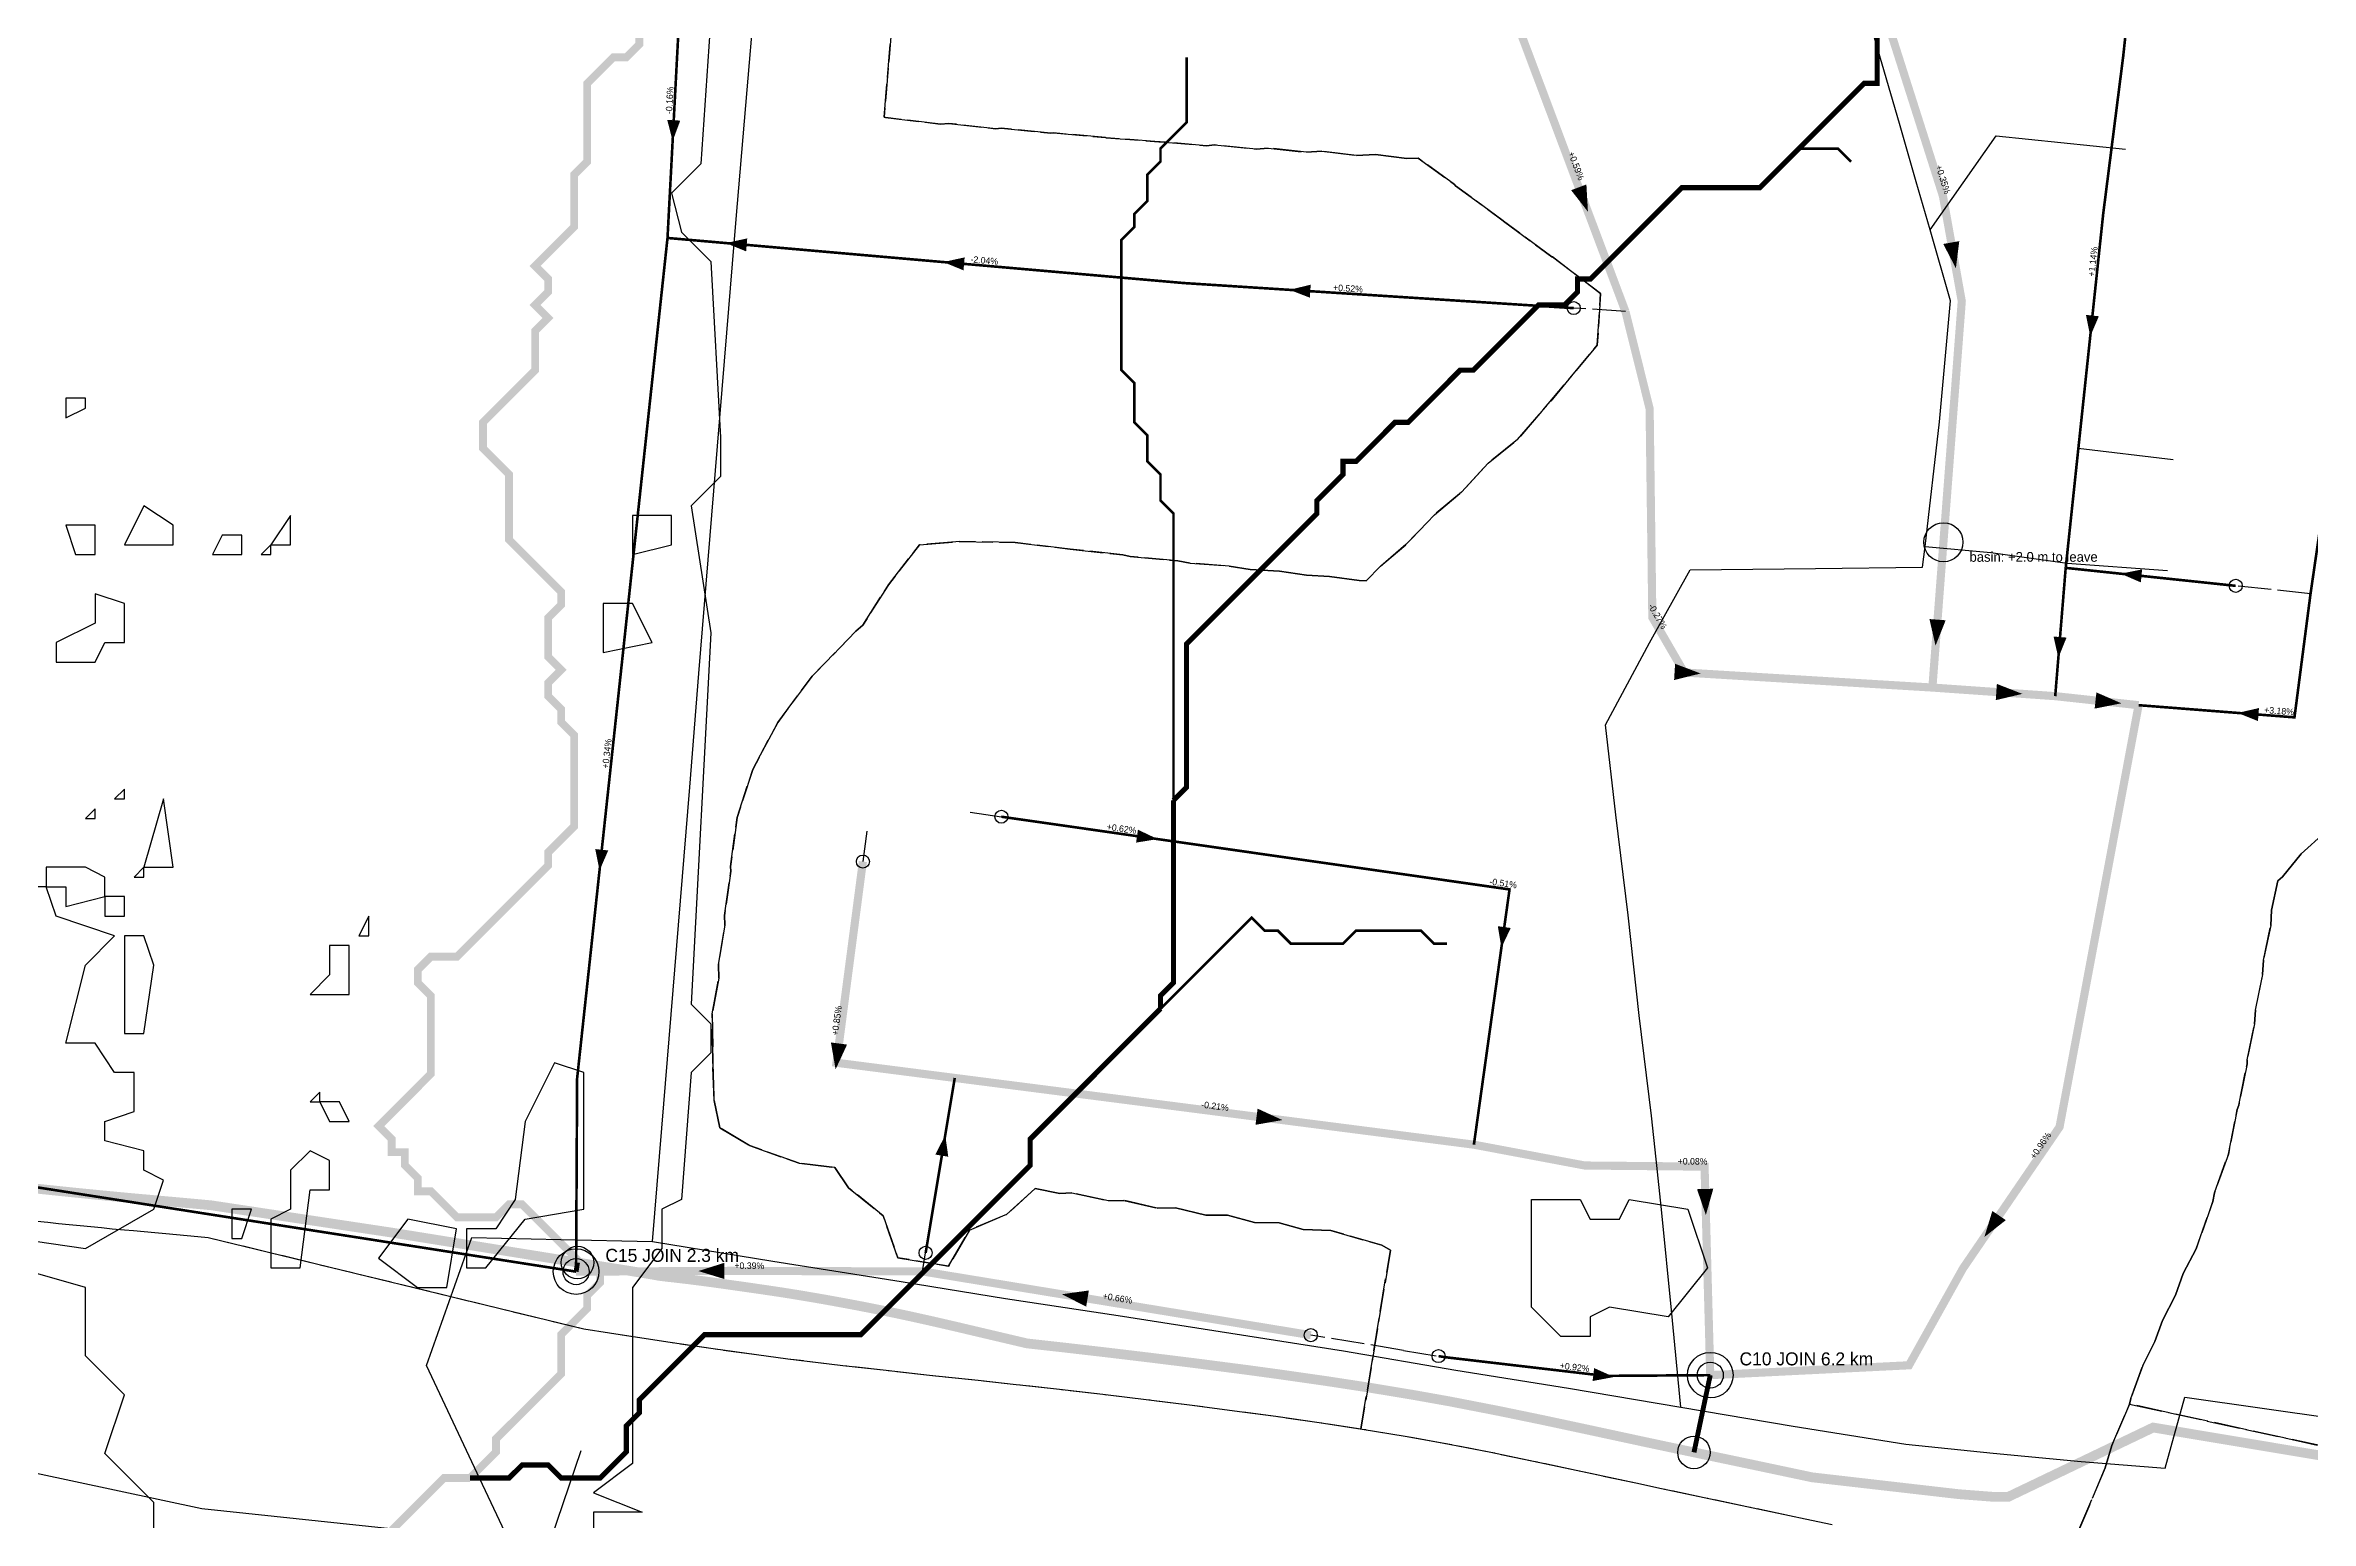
# Model space of a CAD drawing. Header units: metres. Extents: x 442821 to 452274, y 2561971 to 2571293.
# Drawn here: x 449750 to 450445, y 2567559 to 2568012 of the extents above; entities that cross this region are included whole.
import ezdxf
from ezdxf.enums import TextEntityAlignment as Align

# ---------------------------------------------------------------- set-up
doc = ezdxf.new("R2010")
doc.units = ezdxf.units.M
doc.header["$LTSCALE"] = 8
doc.linetypes.add('DASHDOT', pattern=[3.556, 2.54, -0.508, 0, -0.508])
doc.linetypes.add('DASHED', pattern=[1.524, 1.27, -0.254])
for name, color, linetype in [('A_ARROWS', 7, 'Continuous'), ('A_BASINS', 1, 'Continuous'), ('A_BRANCH', 7, 'Continuous'), ('A_BUILT_2006', 252, 'Continuous'), ('A_CATCHMENTS', 7, 'Continuous'), ('A_ENVELOPE', 3, 'Continuous'), ('A_GRADIENT', 8, 'Continuous'), ('A_HEAD_GAP', 8, 'Continuous'), ('A_HEADS', 8, 'Continuous'), ('A_JOIN_LINK', 6, 'Continuous'), ('A_LATERAL', 7, 'Continuous'), ('A_MAIN_PIPE', 5, 'Continuous'), ('A_OUTLET_LABEL', 7, 'Continuous'), ('A_OUTLETS', 7, 'Continuous'), ('A_STREAMS', 5, 'Continuous'), ('A_SUBMAIN', 7, 'Continuous'), ('A_WADI', 4, 'Continuous')]:
    doc.layers.add(name, color=color, linetype=linetype)

msp = doc.modelspace()

# ---------------------------------------------------------------- linework, layer by layer
at = {"layer": 'A_ARROWS', "color": 2}
for points in [[(449942.12, 2567982.98), (449940.46, 2567989.47), (449944.45, 2567989.26)], [(449958.47, 2567951.66), (449965.02, 2567953.1), (449964.68, 2567949.11)], [(450025.22, 2567945.83), (450031.77, 2567947.27), (450031.42, 2567943.29)], [(450131.5, 2567937.3), (450138.02, 2567938.89), (450137.76, 2567934.9)], [(449919.67, 2567759.04), (449918.36, 2567765.62), (449922.34, 2567765.19)], [(449950.02, 2567636.06), (449958.01, 2567638.6), (449958.03, 2567633.6)], [(450061.6, 2567628.93), (450069.9, 2567630.1), (450069.09, 2567625.16)]]:
    msp.add_solid(points, dxfattribs=at)
at = {"layer": 'A_ARROWS', "color": 4}
for points in [[(450223.14, 2567961.28), (450217.98, 2567967.89), (450222.66, 2567969.65)], [(450336.1, 2567943.94), (450332.23, 2567951.38), (450337.15, 2567952.26)], [(450377.35, 2567923.03), (450376.04, 2567929.61), (450380.01, 2567929.19)], [(450386.72, 2567850.15), (450393.29, 2567851.47), (450392.88, 2567847.49)], [(450329.86, 2567828.06), (450327.98, 2567836.23), (450332.96, 2567835.85)], [(450367.56, 2567824.32), (450366.09, 2567830.86), (450370.08, 2567830.54)], [(450257.73, 2567819.52), (450249.59, 2567817.51), (450249.89, 2567822.5)], [(450356.5, 2567813.26), (450348.35, 2567811.33), (450348.69, 2567816.32)], [(450386.93, 2567810.36), (450378.71, 2567808.74), (450379.25, 2567813.71)], [(450422.62, 2567807.41), (450429.16, 2567808.91), (450428.85, 2567804.92)], [(450091.03, 2567768.68), (450084.41, 2567767.6), (450084.97, 2567771.56)], [(450196.56, 2567735.32), (450195.46, 2567741.93), (450199.43, 2567741.38)], [(449992.15, 2567697.98), (449990.71, 2567706.24), (449995.67, 2567705.59)], [(450129.33, 2567682.42), (450121.07, 2567680.96), (450121.71, 2567685.92)], [(450025.82, 2567677.81), (450026.74, 2567671.17), (450022.79, 2567671.83)], [(450259.34, 2567653.26), (450256.62, 2567661.19), (450261.62, 2567661.33)], [(450344.85, 2567646.5), (450347.3, 2567654.51), (450351.43, 2567651.69)], [(450231.16, 2567603.54), (450224.57, 2567602.3), (450225.04, 2567606.27)]]:
    msp.add_solid(points, dxfattribs=at)
at = {"layer": 'A_BASINS', "color": 1}
msp.add_circle((450332.28, 2567859.82), 6, dxfattribs=at)
at = {"layer": 'A_BRANCH', "color": 2, "const_width": 0.8}
msp.add_lwpolyline([(450218.77, 2567931.69), (450099.03, 2567939.39), (450080.01, 2567941.05)], dxfattribs=at)
at = {"layer": 'A_BRANCH', "color": 4, "const_width": 0.8}
for points in [[(450422.01, 2567846.43), (450369.82, 2567851.94)], [(450177.27, 2567609.94), (450179.15, 2567609.63), (450228.4, 2567603.87), (450260.69, 2567604.1)]]:
    msp.add_lwpolyline(points, dxfattribs=at)
at = {"layer": 'A_BRANCH', "color": 2, "linetype": 'DASHED', "const_width": 0.8}
msp.add_lwpolyline([(449253.05, 2567742.24), (449293.53, 2567735.74), (449695.92, 2567669.75), (449912.47, 2567635.88)], dxfattribs=at)
at = {"layer": 'A_BRANCH', "color": 4, "linetype": 'DASHED', "const_width": 0.8}
msp.add_lwpolyline([(450019.8, 2567641.65), (450028.73, 2567695.35)], dxfattribs=at)
at = {"layer": 'A_BUILT_2006', "color": 252}
for points in [[(449964.58, 2567993.91), (449967.6, 2568028.78)], [(450318.75, 2567988.32), (450310.86, 2568015.68)], [(449961.62, 2567959.04), (449964.58, 2567993.91)], [(450328.23, 2567955.77), (450323.95, 2567970.43), (450318.75, 2567988.32)], [(450328.23, 2567955.77), (450348.43, 2567984.59)], [(450348.43, 2567984.59), (450388.18, 2567980.52)], [(449958.76, 2567924.15), (449961.62, 2567959.04)], [(450334.44, 2567933.92), (450328.23, 2567955.77)], [(450331.06, 2567896.73), (450334.44, 2567933.92)], [(449955.91, 2567889.27), (449958.76, 2567924.15)], [(450326.7, 2567858.47), (450331.06, 2567896.73)], [(449953.05, 2567854.39), (449955.91, 2567889.27)], [(450370.31, 2567853.43), (450373.66, 2567888.66)], [(450373.66, 2567888.66), (450402.85, 2567885.19)], [(450325.84, 2567852.19), (450326.7, 2567858.47)], [(450326.7, 2567858.47), (450346.83, 2567856.68)], [(450346.83, 2567856.68), (450370.31, 2567853.43)], [(449950.2, 2567819.5), (449953.05, 2567854.39)], [(450242.04, 2567828.89), (450254.48, 2567851.3)], [(450254.48, 2567851.3), (450292.96, 2567851.72)], [(450292.96, 2567851.72), (450325.84, 2567852.19)], [(450370.31, 2567853.43), (450401.06, 2567851.09)], [(450228.54, 2567803.78), (450242.04, 2567828.89)], [(449947.35, 2567784.62), (449950.2, 2567819.5)], [(450231.7, 2567776.08), (450228.54, 2567803.78)], [(449944.49, 2567749.74), (449947.35, 2567784.62)], [(450235.53, 2567745.35), (450231.7, 2567776.08)], [(449941.64, 2567714.85), (449944.49, 2567749.74)], [(450238.89, 2567714.5), (450235.53, 2567745.35)], [(448909.88, 2567734.52), (449242.47, 2567681.75), (449797.56, 2567563.21), (450151.84, 2567525.63), (450277.59, 2567501.59), (450351.46, 2567477.13), (450410.56, 2567500.21), (450555.37, 2567467.62), (450565.02, 2567465.34)], [(449938.79, 2567679.97), (449941.64, 2567714.85)], [(450242.68, 2567683.76), (450238.89, 2567714.5)], [(450245.82, 2567653.93), (450244.04, 2567670.4), (450242.68, 2567683.76)], [(449935.93, 2567645.09), (449938.79, 2567679.97)], [(450248.76, 2567624.07), (450245.82, 2567653.93)], [(449866.5, 2567607.1), (449880.45, 2567646.34)], [(449880.45, 2567646.34), (449907.74, 2567645.72)], [(449907.74, 2567645.72), (449935.93, 2567645.09)], [(449935.93, 2567645.09), (449972.88, 2567639.13)], [(449972.88, 2567639.13), (450012.24, 2567632.9)], [(450012.24, 2567632.9), (450044.32, 2567627.63)], [(450044.32, 2567627.63), (450078.93, 2567622.37)], [(450078.93, 2567622.37), (450113.47, 2567616.99)], [(450251.65, 2567594.3), (450248.76, 2567624.07)], [(450113.47, 2567616.99), (450148.08, 2567611.54)], [(449882.87, 2567572.31), (449866.5, 2567607.1)], [(450148.08, 2567611.54), (450182.59, 2567605.66)], [(450182.59, 2567605.66), (450217.14, 2567600.12)], [(450217.14, 2567600.12), (450251.65, 2567594.3)], [(450251.65, 2567594.3), (450286.17, 2567588.47)], [(450400.37, 2567575.59), (450406.37, 2567597.31)], [(450406.37, 2567597.31), (450453.15, 2567590.74)], [(450286.17, 2567588.47), (450320.77, 2567582.87)], [(449899.25, 2567537.53), (449914.08, 2567580.99)], [(450320.77, 2567582.87), (450347.58, 2567580.17)], [(450347.58, 2567580.17), (450374.56, 2567577.56)], [(450374.56, 2567577.56), (450400.37, 2567575.59)], [(449899.25, 2567537.53), (449882.87, 2567572.31)]]:
    msp.add_lwpolyline(points, dxfattribs=at)
at = {"layer": 'A_CATCHMENTS', "color": 2, "linetype": 'DASHED'}
msp.add_lwpolyline([(450014.43, 2568078.27), (450007.04, 2567990.36), (450007.51, 2567990.21), (450024.4, 2567988.17), (450026.92, 2567988.37), (450041.34, 2567986.78), (450042.96, 2567986.93), (450058.28, 2567985.4), (450059.01, 2567985.47), (450075.06, 2567984.05), (450075.23, 2567984), (450091.4, 2567982.73), (450091.84, 2567982.78), (450106.07, 2567981.55), (450108.5, 2567981.78), (450121.25, 2567980.53), (450124.96, 2567980.83), (450136.68, 2567979.54), (450141.41, 2567979.87), (450152.1, 2567978.56), (450157.87, 2567978.89), (450167.52, 2567977.59), (450171.04, 2567977.75), (450182.13, 2567969.66), (450182.47, 2567969.27), (450197.14, 2567958.52), (450197.26, 2567958.36), (450212.04, 2567947.44), (450212.22, 2567947.41), (450227.03, 2567936.2), (450226.01, 2567920.33), (450209.32, 2567900.32), (450208.99, 2567900.08), (450201.55, 2567891.32), (450192.48, 2567884.07), (450184.35, 2567875.2), (450175.98, 2567868.23), (450167.26, 2567859.08), (450159.48, 2567852.46), (450155.06, 2567847.94), (450152.93, 2567848.04), (450143.79, 2567849.34), (450136.75, 2567849.71), (450128.41, 2567850.94), (450119.42, 2567851.45), (450113.02, 2567852.51), (450100.98, 2567853.41), (450097.18, 2567854.11), (450082.56, 2567855.46), (450080.33, 2567855.92), (450064.2, 2567857.71), (450064.16, 2567857.71), (450047.31, 2567859.73), (450030.28, 2567860.04), (450017.93, 2567859.03), (450008.34, 2567846.69), (450000.52, 2567834.32), (449998.32, 2567832.49), (449984.92, 2567818.66), (449974.37, 2567804.51), (449966.7, 2567790.07), (449961.88, 2567775.31), (449959.93, 2567760.25), (449960.02, 2567758.78), (449958.03, 2567745.19), (449958.15, 2567742.39), (449956.15, 2567730.12), (449956.27, 2567726.02), (449954.29, 2567715.05), (449954.48, 2567700.16), (449954.43, 2567699.76), (449954.83, 2567688.39), (449956.65, 2567680.04), (449965.74, 2567674.6), (449980.95, 2567669.14), (449991.88, 2567667.83), (449996.13, 2567661.64), (450006.74, 2567653.02), (450011.26, 2567640.14), (450026.77, 2567637.56), (450033.23, 2567648.61), (450044.67, 2567653.43), (450053.44, 2567661.39), (450061.03, 2567659.88), (450064.7, 2567660.05), (450075.97, 2567657.63), (450080.61, 2567657.77), (450090.9, 2567655.41), (450096.52, 2567655.48), (450105.84, 2567653.19), (450112.43, 2567653.18), (450120.78, 2567651), (450128.33, 2567650.85), (450135.72, 2567648.81), (450144.23, 2567648.52), (450159.85, 2567643.98), (450162.48, 2567642.5), (450153.45, 2567587.51), (450140.59, 2567589.48), (450127.34, 2567591.38), (450117.01, 2567592.78), (450100.79, 2567594.88), (450087.51, 2567596.53), (450074.22, 2567598.12), (450060.92, 2567599.65), (450048.67, 2567601.02), (450047.62, 2567601.14), (450035.87, 2567602.43), (450021.01, 2567604.03), (450007.7, 2567605.48), (449994.4, 2567606.98), (449977.47, 2567609.04), (449967.84, 2567610.3), (449954.58, 2567612.15), (449941.34, 2567614.09), (449922.76, 2567616.95), (449914.88, 2567618.2), (449799.53, 2567646.28), (449796.35, 2567646.58), (449793.06, 2567646.89), (449789.76, 2567647.18), (449786.47, 2567647.48), (449783.18, 2567647.77), (449779.9, 2567648.07), (449776.6, 2567648.36), (449773.78, 2567648.62), (449770.03, 2567648.97), (449766.74, 2567649.29), (449763.45, 2567649.61), (449760.18, 2567649.93), (449756.88, 2567650.27), (449753.6, 2567650.6), (449750.31, 2567650.94), (449747.03, 2567651.28)], dxfattribs=at)
at = {"layer": 'A_CATCHMENTS', "color": 4, "linetype": 'DASHED'}
for points in [[(450298.09, 2567558.12), (450289.8, 2567559.9), (450285, 2567560.93), (450271.9, 2567563.69), (450258.8, 2567566.45), (450245.71, 2567569.21), (450237.82, 2567570.89), (450219.54, 2567574.83), (450206.45, 2567577.63), (450193.34, 2567580.34), (450178.34, 2567583.25), (450167.03, 2567585.27), (450153.82, 2567587.46), (450153.45, 2567587.51), (450162.48, 2567642.5), (450159.85, 2567643.98), (450144.23, 2567648.52), (450135.72, 2567648.81), (450135.72, 2567648.81), (450128.33, 2567650.85), (450120.78, 2567651), (450112.43, 2567653.18), (450105.84, 2567653.19), (450096.52, 2567655.48), (450090.9, 2567655.41), (450080.61, 2567657.77), (450075.97, 2567657.63), (450064.7, 2567660.05), (450061.03, 2567659.88), (450053.44, 2567661.39), (450044.67, 2567653.43), (450033.23, 2567648.61), (450026.77, 2567637.56), (450011.26, 2567640.14), (450006.74, 2567653.02), (449996.13, 2567661.64), (449991.88, 2567667.83), (449980.95, 2567669.14), (449965.74, 2567674.6), (449956.65, 2567680.04), (449954.83, 2567688.39), (449954.43, 2567699.76), (449954.48, 2567700.16), (449954.29, 2567715.05), (449956.27, 2567726.02), (449956.15, 2567730.12), (449958.15, 2567742.39), (449958.03, 2567745.19), (449960.02, 2567758.78), (449959.93, 2567760.25), (449961.88, 2567775.31), (449966.7, 2567790.07), (449974.37, 2567804.51), (449984.92, 2567818.66), (449998.32, 2567832.49), (450000.52, 2567834.32), (450008.34, 2567846.69), (450017.93, 2567859.03), (450030.28, 2567860.04), (450047.31, 2567859.73), (450064.16, 2567857.71), (450064.2, 2567857.71), (450080.33, 2567855.92), (450082.56, 2567855.46), (450097.18, 2567854.11), (450100.98, 2567853.41), (450113.02, 2567852.51), (450119.42, 2567851.45), (450128.41, 2567850.94), (450136.75, 2567849.71), (450143.79, 2567849.34), (450152.93, 2567848.04), (450155.06, 2567847.94), (450159.48, 2567852.46), (450167.26, 2567859.08), (450175.98, 2567868.23), (450184.35, 2567875.2), (450192.48, 2567884.07), (450201.55, 2567891.32), (450208.99, 2567900.08), (450209.32, 2567900.32), (450226.01, 2567920.33), (450227.03, 2567936.2), (450212.22, 2567947.41), (450212.04, 2567947.44), (450197.26, 2567958.36), (450197.14, 2567958.52), (450182.47, 2567969.27), (450182.13, 2567969.66), (450171.04, 2567977.75), (450167.52, 2567977.59), (450157.87, 2567978.89), (450152.1, 2567978.56), (450141.41, 2567979.87), (450136.68, 2567979.54), (450124.96, 2567980.83), (450121.25, 2567980.53), (450108.5, 2567981.78), (450106.07, 2567981.55), (450091.84, 2567982.78), (450091.4, 2567982.73), (450075.23, 2567984), (450075.06, 2567984.05), (450059.01, 2567985.47), (450058.28, 2567985.4), (450042.96, 2567986.93), (450041.34, 2567986.78), (450026.92, 2567988.37), (450024.4, 2567988.17), (450007.51, 2567990.21), (450007.04, 2567990.36), (450014.43, 2568078.27)], [(450449.42, 2567770.75), (450442.09, 2567764.16), (450436.36, 2567757.12), (450434.92, 2567755.82), (450433.03, 2567746.85), (450432.76, 2567742.18), (450430.54, 2567731.53), (450430.29, 2567727.08), (450428.05, 2567716.2), (450427.81, 2567711.98), (450425.55, 2567700.87), (450425.49, 2567699.64), (450422.94, 2567686.95), (450422.48, 2567685.65), (450419.77, 2567671.98), (450415.53, 2567660.04), (450415, 2567657.4), (450409.85, 2567642.9), (450405.9, 2567635.3), (450403.54, 2567628.69), (450399.52, 2567620.86), (450397.23, 2567614.47), (450393.47, 2567607.06), (450389.84, 2567596.97), (450389.44, 2567595.22), (450383.97, 2567582.47), (450381.94, 2567575.64), (450369.14, 2567545.34)]]:
    msp.add_lwpolyline(points, dxfattribs=at)
at = {"layer": 'A_CATCHMENTS', "color": 3, "linetype": 'DASHED'}
msp.add_lwpolyline([(450461.15, 2567579.56), (450389.44, 2567595.22), (450389.84, 2567596.97), (450393.47, 2567607.06), (450397.23, 2567614.47), (450399.52, 2567620.86), (450403.54, 2567628.69), (450405.9, 2567635.3), (450409.85, 2567642.9), (450415, 2567657.4), (450415.53, 2567660.04), (450419.77, 2567671.98), (450422.48, 2567685.65), (450422.94, 2567686.95), (450425.49, 2567699.64), (450425.55, 2567700.87), (450427.81, 2567711.98), (450428.05, 2567716.2), (450430.29, 2567727.08), (450430.54, 2567731.53), (450432.76, 2567742.18), (450433.03, 2567746.85), (450434.92, 2567755.82), (450436.36, 2567757.12), (450442.09, 2567764.16), (450449.42, 2567770.75)], dxfattribs=at)
at = {"layer": 'A_CATCHMENTS', "color": 1, "linetype": 'DASHED'}
msp.add_lwpolyline([(450369.14, 2567545.34), (450381.94, 2567575.64), (450381.94, 2567575.64), (450383.97, 2567582.47), (450389.44, 2567595.22), (450461.15, 2567579.56)], dxfattribs=at)
at = {"layer": 'A_ENVELOPE', "color": 3}
msp.add_lwpolyline([(450298.09, 2567558.12), (450289.8, 2567559.9), (450285, 2567560.93), (450271.9, 2567563.69), (450258.8, 2567566.45), (450245.71, 2567569.21), (450237.82, 2567570.89), (450219.54, 2567574.83), (450206.45, 2567577.63), (450193.34, 2567580.34), (450178.34, 2567583.25), (450167.03, 2567585.27), (450153.82, 2567587.46), (450140.59, 2567589.48), (450127.34, 2567591.38), (450117.01, 2567592.78), (450100.79, 2567594.88), (450087.51, 2567596.53), (450074.22, 2567598.12), (450060.92, 2567599.65), (450048.67, 2567601.02), (450047.62, 2567601.14), (450035.87, 2567602.43), (450021.01, 2567604.03), (450007.7, 2567605.48), (449994.4, 2567606.98), (449977.47, 2567609.04), (449967.84, 2567610.3), (449954.58, 2567612.15), (449941.34, 2567614.09), (449922.76, 2567616.95), (449914.88, 2567618.2), (449799.53, 2567646.28), (449796.35, 2567646.58), (449793.06, 2567646.89), (449789.76, 2567647.18), (449786.47, 2567647.48), (449783.18, 2567647.77), (449779.9, 2567648.07), (449776.6, 2567648.36), (449773.78, 2567648.62), (449770.03, 2567648.97), (449766.74, 2567649.29), (449763.45, 2567649.61), (449760.18, 2567649.93), (449756.88, 2567650.27), (449753.6, 2567650.6), (449750.31, 2567650.94), (449747.03, 2567651.28)], dxfattribs=at)
at = {"layer": 'A_HEAD_GAP', "color": 8, "linetype": 'DASHED'}
for points in [[(450234.65, 2567930.67), (450218.77, 2567931.69)], [(450444.99, 2567844), (450422.01, 2567846.43)], [(450033.5, 2567776.91), (450043.04, 2567775.55)], [(450001.73, 2567771.06), (450000.52, 2567761.78)], [(450018.85, 2567635.94), (450019.8, 2567641.65)], [(450166.46, 2567611.71), (450138.05, 2567616.38)], [(450166.46, 2567611.71), (450177.27, 2567609.94)]]:
    msp.add_lwpolyline(points, dxfattribs=at)
at = {"layer": 'A_HEADS', "color": 2}
for centre in [(450218.77, 2567931.69), (450138.05, 2567616.38)]:
    msp.add_circle(centre, 2, dxfattribs=at)
at = {"layer": 'A_HEADS', "color": 4}
for centre in [(450422.01, 2567846.43), (450043.04, 2567775.55), (450000.52, 2567761.78), (450019.8, 2567641.65), (450177.27, 2567609.94)]:
    msp.add_circle(centre, 2, dxfattribs=at)
at = {"layer": 'A_JOIN_LINK', "color": 6, "const_width": 1.5}
for points in [[(449912.47, 2567635.88), (449912.92, 2567638.68)], [(450260.69, 2567604.1), (450255.69, 2567580.39)]]:
    msp.add_lwpolyline(points, dxfattribs=at)
at = {"layer": 'A_JOIN_LINK', "color": 6}
for centre in [(449912.92, 2567638.68), (450255.69, 2567580.39)]:
    msp.add_circle(centre, 5, dxfattribs=at)
at = {"layer": 'A_LATERAL', "color": 4, "const_width": 0.8}
for points in [[(450423.08, 2568252.36), (450443.2, 2568188.3), (450454.1, 2568149.72), (450460.93, 2568121.02), (450463.09, 2568043), (450460.72, 2567951.95), (450444.99, 2567844)], [(450390.73, 2568039.5), (450387.48, 2568009.02), (450381.34, 2567960.67), (450369.82, 2567851.94)], [(450369.82, 2567851.94), (450366.6, 2567812.56)], [(450444.99, 2567844), (450440.06, 2567806.05), (450392.2, 2567809.79)], [(450043.04, 2567775.55), (450116.42, 2567765.04)]]:
    msp.add_lwpolyline(points, dxfattribs=at)
at = {"layer": 'A_LATERAL', "color": 2, "linetype": 'DASHDOT', "const_width": 0.8}
for points in [[(449945, 2568037.59), (449940.54, 2567953.23)], [(450080.01, 2567941.05), (449995.33, 2567948.44)]]:
    msp.add_lwpolyline(points, dxfattribs=at)
at = {"layer": 'A_LATERAL', "color": 2, "linetype": 'DASHED', "const_width": 0.8}
msp.add_lwpolyline([(449940.54, 2567953.23), (449925.61, 2567814.17), (449912.79, 2567695.21), (449912.47, 2567635.88)], dxfattribs=at)
at = {"layer": 'A_LATERAL', "color": 2, "const_width": 0.8}
msp.add_lwpolyline([(449995.33, 2567948.44), (449940.54, 2567953.23)], dxfattribs=at)
at = {"layer": 'A_LATERAL', "color": 4, "linetype": 'DASHDOT', "const_width": 0.8}
msp.add_lwpolyline([(450116.42, 2567765.04), (450199.06, 2567753.22), (450188.12, 2567674.86)], dxfattribs=at)
at = {"layer": 'A_MAIN_PIPE', "color": 5, "const_width": 3}
msp.add_lwpolyline([(450450.08, 2567579.08), (450396.66, 2567588.02), (450352.17, 2567566.73), (450351.52, 2567566.71), (450347.78, 2567566.73), (450336.98, 2567567.56), (450291.91, 2567572.74), (450287.7, 2567573.64), (450282.3, 2567574.78), (450274.58, 2567576.42), (450261.48, 2567579.17), (450248.41, 2567581.93), (450240.55, 2567583.6), (450222.27, 2567587.54), (450209.12, 2567590.35), (450195.89, 2567593.08), (450180.73, 2567596.03), (450169.23, 2567598.08), (450155.87, 2567600.29), (450142.43, 2567602.35), (450129.13, 2567604.25), (450118.72, 2567605.67), (450102.43, 2567607.78), (450089.08, 2567609.43), (450075.73, 2567611.03), (450062.39, 2567612.57), (450050.89, 2567613.85), (450032.5, 2567618.18), (450029.4, 2567618.91), (450026.3, 2567619.63), (450023.18, 2567620.35), (450020.04, 2567621.06), (450015.35, 2567622.1), (450013.74, 2567622.45), (450010.59, 2567623.12), (450007.43, 2567623.77), (450004.27, 2567624.41), (450001.11, 2567625.03), (449997.95, 2567625.64), (449994.78, 2567626.23), (449991.63, 2567626.81), (449988.45, 2567627.38), (449985.27, 2567627.93), (449982.09, 2567628.47), (449980.12, 2567628.8), (449975.71, 2567629.5), (449972.52, 2567629.98), (449969.34, 2567630.45), (449966.17, 2567630.91), (449963.01, 2567631.36), (449959.32, 2567631.88), (449956.7, 2567632.25), (449953.5, 2567632.69), (449950.33, 2567633.11), (449947.09, 2567633.52), (449942.56, 2567634.05), (449940.72, 2567634.25), (449939.76, 2567634.37), (449937.96, 2567634.59), (449934.68, 2567635.18), (449855.73, 2567647.89), (449800.47, 2567656.24), (449797.28, 2567656.54), (449793.97, 2567656.84), (449790.66, 2567657.14), (449787.36, 2567657.44), (449784.07, 2567657.73), (449780.79, 2567658.03), (449777.51, 2567658.32), (449774.7, 2567658.58), (449770.97, 2567658.93), (449767.7, 2567659.24), (449764.43, 2567659.56), (449761.17, 2567659.88), (449757.89, 2567660.21), (449754.61, 2567660.55), (449751.34, 2567660.89), (449748.06, 2567661.23), (449744.78, 2567661.57)], dxfattribs=at)
at = {"layer": 'A_OUTLETS', "color": 5}
for centre, radius in [((449912.47, 2567635.88), 7), ((449912.47, 2567635.88), 4), ((450260.69, 2567604.1), 7), ((450260.69, 2567604.1), 4)]:
    msp.add_circle(centre, radius, dxfattribs=at)
at = {"layer": 'A_STREAMS', "color": 5}
for points, const_width in [([(449931.88, 2568016.68), (449931.88, 2568012.68), (449927.88, 2568008.68), (449923.88, 2568008.68), (449919.88, 2568004.67), (449915.88, 2568000.67), (449915.88, 2567996.67), (449915.88, 2567992.67), (449915.88, 2567988.67), (449915.88, 2567984.67), (449915.88, 2567980.67), (449915.88, 2567976.66), (449911.88, 2567972.66), (449911.88, 2567968.66), (449911.88, 2567964.66), (449911.88, 2567960.66), (449911.88, 2567956.66), (449907.88, 2567952.66), (449903.88, 2567948.65), (449899.88, 2567944.65), (449903.88, 2567940.65), (449903.88, 2567936.65), (449899.88, 2567932.65), (449903.88, 2567928.65), (449899.88, 2567924.65), (449899.88, 2567920.64), (449899.88, 2567916.64), (449899.88, 2567912.64), (449895.88, 2567908.64), (449891.87, 2567904.64), (449887.87, 2567900.64), (449883.87, 2567896.64), (449883.87, 2567892.63), (449883.87, 2567888.63), (449887.87, 2567884.63), (449891.87, 2567880.63), (449891.87, 2567876.63), (449891.87, 2567872.63), (449891.87, 2567868.63), (449891.87, 2567864.62), (449891.87, 2567860.62), (449895.88, 2567856.62), (449899.88, 2567852.62), (449903.88, 2567848.62), (449907.88, 2567844.62), (449907.88, 2567840.62), (449903.88, 2567836.62), (449903.88, 2567832.61), (449903.88, 2567828.61), (449903.88, 2567824.61), (449907.88, 2567820.61), (449903.88, 2567816.61), (449903.88, 2567812.61), (449907.88, 2567808.61), (449907.88, 2567804.6), (449911.88, 2567800.6), (449911.88, 2567796.6), (449911.88, 2567792.6), (449911.88, 2567788.6), (449911.88, 2567784.6), (449911.88, 2567780.6), (449911.88, 2567776.59), (449911.88, 2567772.59), (449907.88, 2567768.59), (449903.88, 2567764.59), (449903.88, 2567760.59), (449899.88, 2567756.59), (449895.88, 2567752.59), (449891.87, 2567748.58), (449887.87, 2567744.58), (449883.87, 2567740.58), (449879.87, 2567736.58), (449875.87, 2567732.58), (449871.87, 2567732.58), (449867.87, 2567732.58), (449863.87, 2567728.58), (449863.87, 2567724.58), (449867.87, 2567720.57), (449867.87, 2567716.57), (449867.87, 2567712.57), (449867.87, 2567708.57), (449867.87, 2567704.57), (449867.87, 2567700.57), (449867.87, 2567696.57), (449863.87, 2567692.56), (449859.87, 2567688.56), (449855.87, 2567684.56), (449851.87, 2567680.56), (449855.87, 2567676.56), (449855.87, 2567672.56), (449859.87, 2567672.56), (449859.87, 2567668.56), (449863.87, 2567664.56), (449863.87, 2567660.55), (449867.87, 2567660.55), (449871.87, 2567656.55), (449875.87, 2567652.55), (449879.87, 2567652.55), (449883.87, 2567652.55), (449887.87, 2567652.55), (449891.87, 2567656.55), (449895.88, 2567656.55), (449899.88, 2567652.55), (449903.88, 2567648.55), (449907.88, 2567644.55), (449911.88, 2567640.55), (449915.88, 2567636.55), (449919.88, 2567636.55), (449919.88, 2567632.54), (449915.88, 2567628.54), (449915.88, 2567624.54), (449911.88, 2567620.54), (449907.88, 2567616.54), (449907.88, 2567612.54), (449907.88, 2567608.54), (449907.88, 2567604.53), (449903.88, 2567600.53), (449899.88, 2567596.53), (449895.88, 2567592.53), (449891.87, 2567588.53), (449887.87, 2567584.53), (449887.87, 2567580.53), (449883.87, 2567576.52), (449879.87, 2567572.52)], 2.4), ([(450311.93, 2568016.68), (450311.93, 2568012.68), (450311.93, 2568008.68), (450311.93, 2568004.67), (450311.93, 2568000.67), (450307.93, 2568000.67), (450303.93, 2567996.67), (450299.93, 2567992.67), (450295.93, 2567988.67), (450291.93, 2567984.67), (450287.93, 2567980.67)], 1.6), ([(450099.9, 2568008.68), (450099.9, 2568004.67), (450099.9, 2568000.67), (450099.9, 2567996.67), (450099.9, 2567992.67), (450099.9, 2567988.67), (450095.9, 2567984.67), (450091.9, 2567980.67), (450091.9, 2567976.66), (450087.9, 2567972.66), (450087.9, 2567968.66), (450087.9, 2567964.66), (450083.9, 2567960.66), (450083.9, 2567956.66), (450079.9, 2567952.66), (450079.9, 2567948.65), (450079.9, 2567944.65), (450079.9, 2567940.65), (450079.9, 2567936.65), (450079.9, 2567932.65), (450079.9, 2567928.65), (450079.9, 2567924.65), (450079.9, 2567920.64), (450079.9, 2567916.64), (450079.9, 2567912.64), (450083.9, 2567908.64), (450083.9, 2567904.64), (450083.9, 2567900.64), (450083.9, 2567896.64), (450087.9, 2567892.63), (450087.9, 2567888.63), (450087.9, 2567884.63), (450091.9, 2567880.63), (450091.9, 2567876.63), (450091.9, 2567872.63), (450095.9, 2567868.63), (450095.9, 2567864.62), (450095.9, 2567860.62), (450095.9, 2567856.62), (450095.9, 2567852.62), (450095.9, 2567848.62), (450095.9, 2567844.62), (450095.9, 2567840.62), (450095.9, 2567836.62), (450095.9, 2567832.61), (450095.9, 2567828.61), (450095.9, 2567824.61), (450095.9, 2567820.61), (450095.9, 2567816.61), (450095.9, 2567812.61), (450095.9, 2567808.61), (450095.9, 2567804.6), (450095.9, 2567800.6), (450095.9, 2567796.6), (450095.9, 2567792.6), (450095.9, 2567788.6), (450095.9, 2567784.6), (450095.9, 2567780.6)], 0.8), ([(450287.93, 2567980.67), (450283.93, 2567976.66), (450279.93, 2567972.66), (450275.93, 2567968.66), (450271.93, 2567968.66), (450267.93, 2567968.66), (450263.93, 2567968.66), (450259.93, 2567968.66), (450255.92, 2567968.66), (450251.92, 2567968.66), (450247.92, 2567964.66), (450243.92, 2567960.66), (450239.92, 2567956.66), (450235.92, 2567952.66), (450231.92, 2567948.65), (450227.92, 2567944.65), (450223.92, 2567940.65), (450219.92, 2567940.65), (450219.92, 2567936.65), (450215.92, 2567932.65), (450211.92, 2567932.65), (450207.92, 2567932.65), (450203.92, 2567928.65), (450199.92, 2567924.65), (450195.92, 2567920.64), (450191.92, 2567916.64), (450187.92, 2567912.64), (450183.91, 2567912.64), (450179.91, 2567908.64), (450175.91, 2567904.64), (450171.91, 2567900.64), (450167.91, 2567896.64), (450163.91, 2567896.64), (450159.91, 2567892.63), (450155.91, 2567888.63), (450151.91, 2567884.63), (450147.91, 2567884.63), (450147.91, 2567880.63), (450143.91, 2567876.63), (450139.91, 2567872.63), (450139.91, 2567868.63), (450135.91, 2567864.62), (450131.91, 2567860.62), (450127.91, 2567856.62), (450123.91, 2567852.62), (450119.91, 2567848.62), (450115.91, 2567844.62), (450111.9, 2567840.62), (450107.9, 2567836.62), (450103.9, 2567832.61), (450099.9, 2567828.61), (450099.9, 2567824.61), (450099.9, 2567820.61), (450099.9, 2567816.61), (450099.9, 2567812.61), (450099.9, 2567808.61), (450099.9, 2567804.6), (450099.9, 2567800.6), (450099.9, 2567796.6), (450099.9, 2567792.6), (450099.9, 2567788.6), (450099.9, 2567784.6), (450095.9, 2567780.6)], 1.6), ([(450303.93, 2567976.66), (450299.93, 2567980.67), (450295.93, 2567980.67), (450291.93, 2567980.67), (450287.93, 2567980.67)], 0.8), ([(450095.9, 2567780.6), (450095.9, 2567776.59), (450095.9, 2567772.59), (450095.9, 2567768.59), (450095.9, 2567764.59), (450095.9, 2567760.59), (450095.9, 2567756.59), (450095.9, 2567752.59), (450095.9, 2567748.58), (450095.9, 2567744.58), (450095.9, 2567740.58), (450095.9, 2567736.58), (450095.9, 2567732.58), (450095.9, 2567728.58), (450095.9, 2567724.58), (450091.9, 2567720.57), (450091.9, 2567716.57)], 1.6), ([(450179.91, 2567736.58), (450175.91, 2567736.58), (450171.91, 2567740.58), (450167.91, 2567740.58), (450163.91, 2567740.58), (450159.91, 2567740.58), (450155.91, 2567740.58), (450151.91, 2567740.58), (450147.91, 2567736.58), (450143.91, 2567736.58), (450139.91, 2567736.58), (450135.91, 2567736.58), (450131.91, 2567736.58), (450127.91, 2567740.58), (450123.91, 2567740.58), (450119.91, 2567744.58), (450115.91, 2567740.58), (450111.9, 2567736.58), (450107.9, 2567732.58), (450103.9, 2567728.58), (450099.9, 2567724.58), (450095.9, 2567720.57), (450091.9, 2567716.57)], 0.8), ([(450091.9, 2567716.57), (450087.9, 2567712.57), (450083.9, 2567708.57), (450079.9, 2567704.57), (450075.9, 2567700.57), (450071.9, 2567696.57), (450067.9, 2567692.56), (450063.9, 2567688.56), (450059.9, 2567684.56), (450055.9, 2567680.56), (450051.9, 2567676.56), (450051.9, 2567672.56), (450051.9, 2567668.56), (450047.9, 2567664.56), (450043.9, 2567660.55), (450039.89, 2567656.55), (450035.89, 2567652.55), (450031.89, 2567648.55), (450027.89, 2567644.55), (450023.89, 2567640.55), (450019.89, 2567636.55), (450015.89, 2567632.54), (450011.89, 2567628.54), (450007.89, 2567624.54), (450003.89, 2567620.54), (449999.89, 2567616.54), (449995.89, 2567616.54), (449991.89, 2567616.54), (449987.89, 2567616.54), (449983.89, 2567616.54), (449979.89, 2567616.54), (449975.89, 2567616.54), (449971.89, 2567616.54), (449967.88, 2567616.54), (449963.88, 2567616.54), (449959.88, 2567616.54), (449955.88, 2567616.54), (449951.88, 2567616.54), (449947.88, 2567612.54), (449943.88, 2567608.54), (449939.88, 2567604.53), (449935.88, 2567600.53), (449931.88, 2567596.53), (449931.88, 2567592.53), (449927.88, 2567588.53), (449927.88, 2567584.53), (449927.88, 2567580.53), (449923.88, 2567576.52), (449919.88, 2567572.52), (449915.88, 2567572.52), (449911.88, 2567572.52), (449907.88, 2567572.52), (449903.88, 2567576.52), (449899.88, 2567576.52), (449895.88, 2567576.52), (449891.87, 2567572.52), (449887.87, 2567572.52), (449883.87, 2567572.52), (449879.87, 2567572.52)], 1.6), ([(449879.87, 2567572.52), (449875.87, 2567572.52), (449871.87, 2567572.52), (449867.87, 2567568.52), (449863.87, 2567564.52), (449859.87, 2567560.52), (449855.87, 2567556.52)], 2.4)]:
    msp.add_lwpolyline(points, dxfattribs=dict(at, const_width=const_width))
at = {"layer": 'A_SUBMAIN', "color": 4, "linetype": 'DASHED', "const_width": 2.5}
for points in [[(450296.69, 2568077.33), (450332.14, 2567966.07), (450337.91, 2567933.81), (450332.28, 2567859.82)], [(450188.12, 2567674.86), (450222.19, 2567668.46), (450258.94, 2567668.12), (450260.69, 2567604.1)]]:
    msp.add_lwpolyline(points, dxfattribs=at)
at = {"layer": 'A_SUBMAIN', "color": 4, "const_width": 2.5}
for points in [[(450201.46, 2568018.89), (450234.65, 2567930.67)], [(450392.2, 2567809.79), (450367.93, 2567680.29), (450338.27, 2567636.86), (450321.7, 2567607.13), (450260.69, 2567604.1)], [(450000.52, 2567761.78), (449992.42, 2567700.01), (450028.73, 2567695.35)]]:
    msp.add_lwpolyline(points, dxfattribs=at)
at = {"layer": 'A_SUBMAIN', "color": 4, "linetype": 'DASHDOT', "const_width": 2.5}
for points in [[(450234.65, 2567930.67), (450242.07, 2567900.85), (450242.91, 2567836.72), (450252.7, 2567819.82), (450328.89, 2567815.2)], [(450332.28, 2567859.82), (450328.89, 2567815.2)], [(450328.89, 2567815.2), (450366.6, 2567812.56)], [(450366.6, 2567812.56), (450392.2, 2567809.79)], [(450028.73, 2567695.35), (450188.12, 2567674.86)]]:
    msp.add_lwpolyline(points, dxfattribs=at)
at = {"layer": 'A_SUBMAIN', "color": 2, "linetype": 'DASHED', "const_width": 2.5}
msp.add_lwpolyline([(450018.85, 2567635.94), (449959.78, 2567636.11), (449912.47, 2567635.88)], dxfattribs=at)
at = {"layer": 'A_SUBMAIN', "color": 2, "const_width": 2.5}
msp.add_lwpolyline([(450138.05, 2567616.38), (450018.85, 2567635.94)], dxfattribs=at)
at = {"layer": 'A_WADI', "color": 4}
for points in [[(449953.8, 2568021.01), (449950.8, 2567976.01), (449941.8, 2567967.01), (449944.8, 2567955.01), (449953.8, 2567946.01), (449956.8, 2567892.01), (449956.8, 2567880.01), (449947.8, 2567871.01), (449953.8, 2567832.01), (449947.8, 2567718.01), (449953.8, 2567712.01), (449953.8, 2567703.01), (449947.8, 2567697.01), (449944.8, 2567658.01), (449938.8, 2567655.01), (449938.8, 2567643.01), (449929.8, 2567631.01), (449929.8, 2567577.01), (449917.8, 2567568.01), (449932.8, 2567562.01), (449917.8, 2567562.01), (449917.8, 2567556.01)], [(449740.8, 2567646.01), (449761.8, 2567643.01), (449782.8, 2567655.01), (449785.8, 2567664.01), (449779.8, 2567667.01), (449779.8, 2567673.01), (449767.8, 2567676.01), (449767.8, 2567682.01), (449776.8, 2567685.01), (449776.8, 2567697.01), (449770.8, 2567697.01), (449764.8, 2567706.01), (449755.8, 2567706.01), (449761.8, 2567730.01), (449770.8, 2567739.01), (449752.8, 2567745.01), (449749.8, 2567754.01), (449743.8, 2567754.01)], [(449782.8, 2567547.41), (449782.8, 2567565.01), (449767.8, 2567580.01), (449773.8, 2567598.01), (449761.8, 2567610.01), (449761.8, 2567631.01), (449740.8, 2567637.01)]]:
    msp.add_lwpolyline(points, dxfattribs=at)
for points in [[(449755.8, 2567898.01), (449761.8, 2567901.01), (449761.8, 2567904.01), (449755.8, 2567904.01), (449755.8, 2567898.01)], [(449773.8, 2567859.01), (449788.8, 2567859.01), (449788.8, 2567865.01), (449779.8, 2567871.01), (449773.8, 2567859.01)], [(449758.8, 2567856.01), (449764.8, 2567856.01), (449764.8, 2567865.01), (449755.8, 2567865.01), (449758.8, 2567856.01)], [(449824.8, 2567859.01), (449824.8, 2567868.01), (449818.8, 2567859.01), (449824.8, 2567859.01)], [(449929.8, 2567856.01), (449941.8, 2567859.01), (449941.8, 2567868.01), (449929.8, 2567868.01), (449929.8, 2567856.01)], [(449800.8, 2567856.01), (449809.8, 2567856.01), (449809.8, 2567862.01), (449803.8, 2567862.01), (449800.8, 2567856.01)], [(449815.8, 2567856.01), (449818.8, 2567856.01), (449818.8, 2567859.01), (449815.8, 2567856.01)], [(449764.8, 2567835.01), (449752.8, 2567829.01), (449752.8, 2567823.01), (449764.8, 2567823.01), (449767.8, 2567829.01), (449773.8, 2567829.01), (449773.8, 2567841.01), (449764.8, 2567844.01), (449764.8, 2567835.01)], [(449920.8, 2567826.01), (449935.8, 2567829.01), (449929.8, 2567841.01), (449920.8, 2567841.01), (449920.8, 2567826.01)], [(449773.8, 2567781.01), (449773.8, 2567784.01), (449770.8, 2567781.01), (449773.8, 2567781.01)], [(449788.8, 2567760.01), (449785.8, 2567781.01), (449779.8, 2567760.01), (449788.8, 2567760.01)], [(449764.8, 2567775.01), (449764.8, 2567778.01), (449761.8, 2567775.01), (449764.8, 2567775.01)], [(449755.8, 2567754.01), (449755.8, 2567748.01), (449767.8, 2567751.01), (449767.8, 2567757.01), (449761.8, 2567760.01), (449749.8, 2567760.01), (449749.8, 2567754.01), (449755.8, 2567754.01)], [(449776.8, 2567757.01), (449779.8, 2567757.01), (449779.8, 2567760.01), (449776.8, 2567757.01)], [(449767.8, 2567745.01), (449773.8, 2567745.01), (449773.8, 2567751.01), (449767.8, 2567751.01), (449767.8, 2567745.01)], [(449848.8, 2567739.01), (449848.8, 2567745.01), (449845.8, 2567739.01), (449848.8, 2567739.01)], [(449773.8, 2567709.01), (449779.8, 2567709.01), (449782.8, 2567730.01), (449779.8, 2567739.01), (449773.8, 2567739.01), (449773.8, 2567709.01)], [(449836.8, 2567727.01), (449830.8, 2567721.01), (449842.8, 2567721.01), (449842.8, 2567736.01), (449836.8, 2567736.01), (449836.8, 2567727.01)], [(449896.8, 2567682.01), (449893.8, 2567658.01), (449887.8, 2567649.01), (449878.8, 2567649.01), (449878.8, 2567637.01), (449884.8, 2567637.01), (449896.8, 2567652.01), (449914.8, 2567655.01), (449914.8, 2567697.01), (449905.8, 2567700.01), (449896.8, 2567682.01)], [(449833.8, 2567691.01), (449830.8, 2567688.01), (449833.8, 2567688.01), (449833.8, 2567691.01)], [(449836.8, 2567682.01), (449842.8, 2567682.01), (449839.8, 2567688.01), (449833.8, 2567688.01), (449836.8, 2567682.01)], [(449824.8, 2567667.01), (449824.8, 2567655.01), (449818.8, 2567652.01), (449818.8, 2567637.01), (449827.8, 2567637.01), (449830.8, 2567661.01), (449836.8, 2567661.01), (449836.8, 2567670.01), (449830.8, 2567673.01), (449824.8, 2567667.01)], [(449806.8, 2567646.01), (449809.8, 2567646.01), (449812.8, 2567655.01), (449806.8, 2567655.01), (449806.8, 2567646.01)], [(450220.8, 2567658.01), (450223.8, 2567652.01), (450232.8, 2567652.01), (450235.8, 2567658.01), (450253.8, 2567655.01), (450259.8, 2567637.01), (450247.8, 2567622.01), (450229.8, 2567625.01), (450223.8, 2567622.01), (450223.8, 2567616.01), (450214.8, 2567616.01), (450205.8, 2567625.01), (450205.8, 2567658.01), (450220.8, 2567658.01)], [(449851.8, 2567640.01), (449863.8, 2567631.01), (449872.8, 2567631.01), (449875.8, 2567649.01), (449860.8, 2567652.01), (449851.8, 2567640.01)]]:
    msp.add_lwpolyline(points, close=True, dxfattribs=at)

# ---------------------------------------------------------------- texts
at = {"layer": 'A_BASINS', "color": 1}
msp.add_text('basin: +2.0 m to leave', height=3, dxfattribs=at).set_placement((450340.28, 2567853.82))
at = {"layer": 'A_GRADIENT', "color": 2}
for s, rotation, p in [('-0.16%', 86.97553, (449942.77, 2567995.41)), ('-2.04%', 355.0109, (450037.67, 2567944.75)), ('+0.52%', 356.32126, (450149.37, 2567936.15)), ('+0.34%', 83.84836, (449923.51, 2567794.72)), ('+0.39%', 359.83607, (449965.66, 2567636.09)), ('+0.66%', 350.67879, (450078.45, 2567626.16))]:
    msp.add_text(s, height=2, rotation=rotation, dxfattribs=at).set_placement(p, align=Align.BOTTOM_CENTER)
at = {"layer": 'A_GRADIENT', "color": 4}
for s, rotation, p in [('+0.59%', -69.38441, (450218.06, 2567974.78)), ('+0.35%', -72.3247, (450330.66, 2567970.74)), ('+1.14%', 83.95491, (450379.76, 2567945.78)), ('-0.27%', -59.91707, (450243.16, 2567836.29)), ('+3.18%', 355.52265, (450435.21, 2567806.43)), ('+0.62%', -8.14424, (450079.73, 2567770.29)), ('-0.51%', -8.14424, (450196.89, 2567753.53)), ('+0.85%', 82.53048, (449994.09, 2567712.74)), ('-0.21%', -7.32258, (450108.43, 2567685.11)), ('+0.96%', 55.67055, (450363.43, 2567673.7)), ('+0.08%', -0.53772, (450255.25, 2567668.15)), ('+0.92%', -6.67589, (450218.87, 2567604.98))]:
    msp.add_text(s, height=2, rotation=rotation, dxfattribs=at).set_placement(p, align=Align.BOTTOM_CENTER)
at = {"layer": 'A_OUTLET_LABEL', "color": 5}
for s, p in [('C15 JOIN 2.3 km', (449921.47, 2567638.88)), ('C10 JOIN 6.2 km', (450269.69, 2567607.1))]:
    msp.add_text(s, height=4, dxfattribs=at).set_placement(p)

doc.saveas('drawing.dxf')
